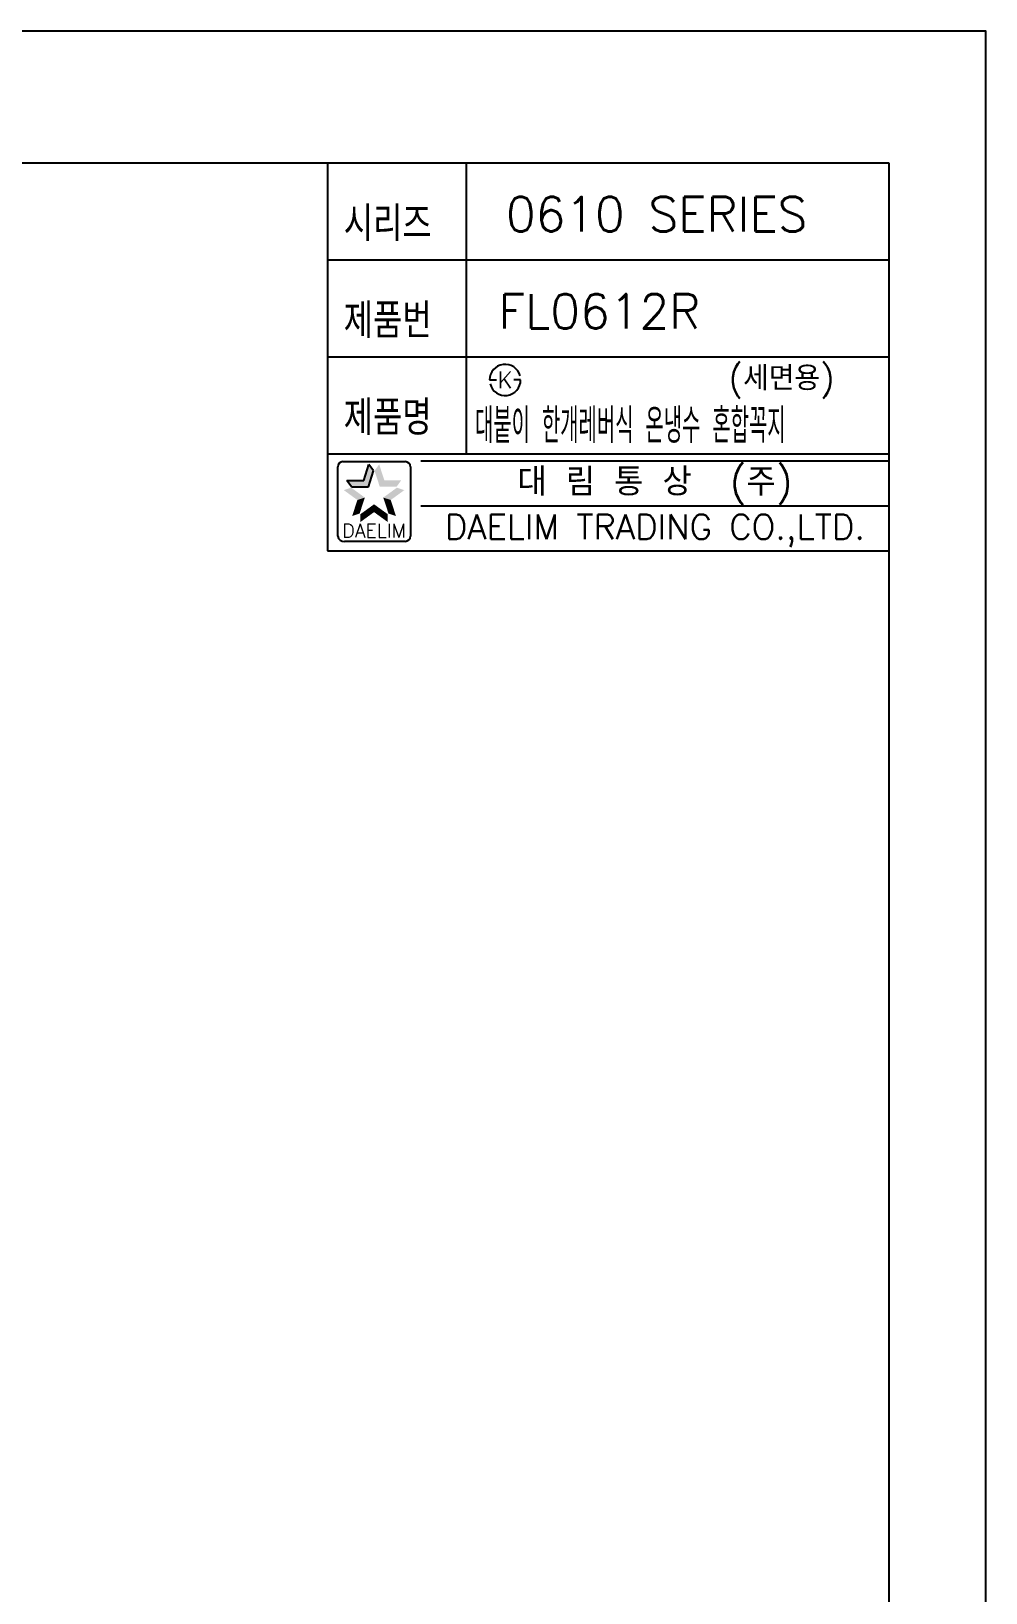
# Model space of a CAD drawing. Extents: x 39525 to 40119, y 15845 to 16265.
# Drawn here: x 39980.9 to 40118.6, y 16039.7 to 16265 of the extents above; entities that cross this region are included whole.
import ezdxf
from ezdxf.enums import TextEntityAlignment as Align

# ---------------------------------------------------------------- set-up
doc = ezdxf.new("R2010")
doc.units = 0
doc.header["$LTSCALE"] = 7
doc.header["$MEASUREMENT"] = 0
doc.layers.get('0').update_dxf_attribs({"color": 2, "linetype": 'CONTINUOUS'})
doc.layers.add('D', color=2, linetype='CONTINUOUS')
doc.layers.add('TXT', color=4, linetype='CONTINUOUS')
doc.styles.add('GHS', font='romans', dxfattribs={"bigfont": 'ghs'})
doc.styles.add('ROMANS', font='romans')

msp = doc.modelspace()

# ---------------------------------------------------------------- linework, layer by layer
at = {"color": 7}
for p, q in [((40023.64928, 16246.01461), (40023.64928, 16190.01461)), ((40043.64928, 16246.01461), (40043.64928, 16204.01461)), ((40023.64928, 16232.01461), (40104.64928, 16232.01461)), ((40023.64928, 16218.01461), (40104.64928, 16218.01461)), ((40023.64928, 16204.01461), (40104.64928, 16204.01461)), ((40023.64928, 16190.01461), (40104.64928, 16190.01461))]:
    msp.add_line(p, q, dxfattribs=at)
at = {"color": 2, "linetype": 'Continuous'}
for p, q in [((40025.87677, 16202.89914), (40034.87677, 16202.89914)), ((40037.14928, 16203.01461), (40104.64928, 16203.01461)), ((40025.12677, 16192.14914), (40025.12677, 16202.14914)), ((40035.62677, 16202.14914), (40035.62677, 16192.14914)), ((40037.14928, 16196.51461), (40104.64928, 16196.51461)), ((40034.87677, 16191.39914), (40026.12677, 16191.39914))]:
    msp.add_line(p, q, dxfattribs=at)
at = {"color": 2}
for p, q in [((40028.88842, 16200.19768), (40029.63779, 16202.504)), ((40030.30289, 16201.58857), (40029.63779, 16202.504)), ((40027.12851, 16199.28225), (40026.46341, 16200.19768)), ((40026.46341, 16200.19768), (40028.88842, 16200.19768)), ((40029.55352, 16199.28225), (40030.30289, 16201.58857)), ((40027.12851, 16199.28225), (40029.55352, 16199.28225))]:
    msp.add_line(p, q, dxfattribs=at)
at = {"linetype": 'Continuous'}
msp.add_lwpolyline([(39524.64928, 15845.01461), (40118.64928, 15845.01461), (40118.64928, 16265.01461), (39524.64928, 16265.01461)], close=True, dxfattribs=at)
at = {"color": 2, "linetype": 'Continuous'}
for centre, radius, start, end in [((40025.87677, 16202.14914), 0.75, 90, 180), ((40034.87677, 16202.14914), 0.75, 0, 90), ((40026.00177, 16192.27414), 0.88388, 188.1301024, 278.1301024), ((40034.87677, 16192.14914), 0.75, 270, 0)]:
    msp.add_arc(centre, radius, start, end, dxfattribs=at)
at = {"color": 2}
for points in [[(40028.88842, 16200.19768), (40029.55352, 16199.28225), (40029.63779, 16202.504), (40030.30289, 16201.58857)], [(40031.11575, 16202.504), (40030.45065, 16201.58857), (40031.86512, 16200.19768), (40031.20002, 16199.28225)], [(40026.46341, 16200.19768), (40027.12851, 16199.28225), (40028.88842, 16200.19768), (40029.55352, 16199.28225)], [(40031.86512, 16200.19768), (40031.20002, 16199.28225), (40034.29013, 16200.19768), (40033.62503, 16199.28225)], [(40027.96857, 16197.36667), (40029.04472, 16197.71633), (40026.00669, 16198.79205), (40027.08285, 16199.14172)], [(40034.74685, 16198.79205), (40033.67069, 16199.14172), (40032.78498, 16197.36667), (40031.70882, 16197.71633)], [(40027.2192, 16195.06034), (40028.29535, 16195.41001), (40027.96857, 16197.36667), (40029.04472, 16197.71633)], [(40030.37677, 16195.617), (40030.37677, 16196.74854), (40028.4149, 16194.19162), (40028.4149, 16195.32316)], [(40032.33865, 16194.19162), (40032.33865, 16195.32316), (40030.37677, 16195.617), (40030.37677, 16196.74854)], [(40032.78498, 16197.36667), (40031.70882, 16197.71633), (40033.53435, 16195.06034), (40032.45819, 16195.41001)]]:
    msp.add_solid(points, dxfattribs=at)
at = {"layer": 'D'}
for p, q in [((40047.03197, 16214.69649), (40047.53197, 16214.69649)), ((40047.53197, 16214.69649), (40048.03197, 16214.69649)), ((40051.03197, 16214.69649), (40050.53197, 16214.69649)), ((40051.53197, 16214.69649), (40051.03197, 16214.69649))]:
    msp.add_line(p, q, dxfattribs=at)
for start, end in [(15, 180), (195, 0)]:
    msp.add_arc((40049.28197, 16214.69649), 2.25, start, end, dxfattribs=at)
at = {"layer": 'TXT', "color": 4}
for p, q in [((39550.64928, 16246.01461), (40104.64928, 16246.01461)), ((40104.64928, 16246.01461), (40104.64928, 15856.01461))]:
    msp.add_line(p, q, dxfattribs=at)

# ---------------------------------------------------------------- texts
at = {"color": 7, "style": 'GHS'}
for s, p in [('0610 SERIES', (40071.15621, 16238.59335)), ('FL0612R', (40062.89277, 16224.59335))]:
    msp.add_text(s, height=5, dxfattribs=at).set_placement(p, align=Align.MIDDLE)
at = {"style": 'GHS'}
msp.add_text('(세면용)', height=3.5, dxfattribs=at).set_placement((40081.53218, 16213.19579))
at = {"style": 'GHS', "width": 0.5}
msp.add_text('대붙이 한개레버식 온냉수 혼합꼭지', height=5, dxfattribs=at).set_placement((40044.94356, 16205.57582))
at = {"color": 7, "linetype": 'Continuous'}
for s, height, style, p in [('대 림 통 상  (주)', 4, 'GHS', (40070.90963, 16199.70971)), ('DAELIM TRADING CO.,LTD.', 3.6, 'ROMANS', (40070.90963, 16192.94236))]:
    msp.add_text(s, height=height, dxfattribs=dict(at, style=style)).set_placement(p, align=Align.MIDDLE)
at = {"color": 2, "linetype": 'Continuous', "style": 'ROMANS'}
msp.add_text('DAELIM', height=2, dxfattribs=at).set_placement((40030.37677, 16191.94914), align=Align.CENTER)
at = {"layer": 'D', "style": 'GHS', "width": 0.8}
for s, p in [('시리즈', (40025.98964, 16234.744)), ('제품번', (40025.98964, 16220.744)), ('제품명', (40025.98964, 16206.744))]:
    msp.add_text(s, height=5, dxfattribs=at).set_placement(p)
at = {"layer": 'D', "style": 'GHS'}
msp.add_text('K', height=2.394, dxfattribs=at).set_placement((40049.28197, 16214.69649), align=Align.MIDDLE)

doc.saveas('drawing.dxf')
